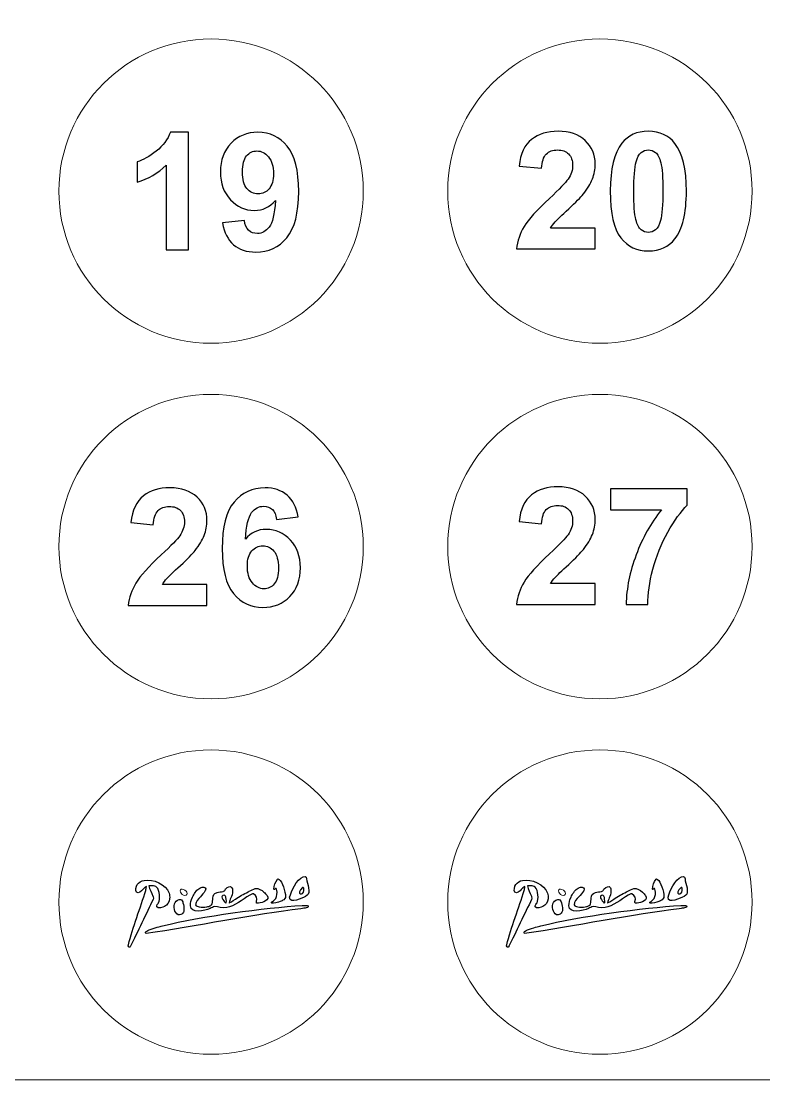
# Model space of a CAD drawing. Header units: millimetres. Extents: x -676 to 660, y -238 to 366.
# Drawn here: x 558.3 to 622.6, y 10.6 to 102.2 of the extents above; entities that cross this region are included whole.
import ezdxf

# ---------------------------------------------------------------- set-up
doc = ezdxf.new("R2010")
doc.units = ezdxf.units.MM
doc.header["$MEASUREMENT"] = 0
doc.layers.add('layer 1', color=7, linetype='Continuous')

msp = doc.modelspace()

# ---------------------------------------------------------------- linework, layer by layer
at = {"layer": 'layer 1', "color": 250, "lineweight": 20}
for points, knots in [([(221.6275, 164.398), (221.6275, 164.398), (457.0516, 164.398), (457.0516, 164.398), (457.0516, 164.398), (457.0516, 164.398), (659.621, 164.398), (659.621, 164.398), (659.621, 164.398), (659.621, 164.398), (659.621, 10.6382), (659.621, 10.6382), (659.621, 10.6382), (659.621, 10.6382), (457.0516, 10.6382), (457.0516, 10.6382), (457.0516, 10.6382), (457.0516, 10.6382), (221.6275, 10.6382), (221.6275, 10.6382), (221.6275, 10.6382), (221.6275, 10.6382), (221.6275, 164.398), (221.6275, 164.398)], [0, 0, 0, 0, 0.1428571, 0.1428571, 0.1428571, 0.1428571, 0.2857143, 0.2857143, 0.2857143, 0.2857143, 0.4285714, 0.4285714, 0.4285714, 0.4285714, 0.5714286, 0.5714286, 0.5714286, 0.5714286, 0.7142857, 0.7142857, 0.7142857, 0.7142857, 1, 1, 1, 1]), ([(574.7634, 100.6831), (582.0342, 100.6831), (587.9285, 94.7888), (587.9285, 87.518), (587.9285, 87.518), (587.9285, 80.2472), (582.0342, 74.3529), (574.7634, 74.3529), (574.7634, 74.3529), (567.4926, 74.3529), (561.5983, 80.2472), (561.5983, 87.518), (561.5983, 87.518), (561.5983, 94.7888), (567.4926, 100.6831), (574.7634, 100.6831)], [0, 0, 0, 0, 0.2, 0.2, 0.2, 0.2, 0.4, 0.4, 0.4, 0.4, 0.6, 0.6, 0.6, 0.6, 1, 1, 1, 1]), ([(608.3954, 100.6831), (615.6662, 100.6831), (621.5605, 94.7888), (621.5605, 87.518), (621.5605, 87.518), (621.5605, 80.2472), (615.6662, 74.3529), (608.3954, 74.3529), (608.3954, 74.3529), (601.1246, 74.3529), (595.2303, 80.2472), (595.2303, 87.518), (595.2303, 87.518), (595.2303, 94.7888), (601.1246, 100.6831), (608.3954, 100.6831)], [0, 0, 0, 0, 0.2, 0.2, 0.2, 0.2, 0.4, 0.4, 0.4, 0.4, 0.6, 0.6, 0.6, 0.6, 1, 1, 1, 1]), ([(574.7634, 69.9311), (582.0342, 69.9311), (587.9285, 64.0368), (587.9285, 56.766), (587.9285, 56.766), (587.9285, 49.4952), (582.0342, 43.6009), (574.7634, 43.6009), (574.7634, 43.6009), (567.4926, 43.6009), (561.5983, 49.4952), (561.5983, 56.766), (561.5983, 56.766), (561.5983, 64.0368), (567.4926, 69.9311), (574.7634, 69.9311)], [0, 0, 0, 0, 0.2, 0.2, 0.2, 0.2, 0.4, 0.4, 0.4, 0.4, 0.6, 0.6, 0.6, 0.6, 1, 1, 1, 1]), ([(608.3954, 69.9311), (615.6662, 69.9311), (621.5605, 64.0368), (621.5605, 56.766), (621.5605, 56.766), (621.5605, 49.4952), (615.6662, 43.6009), (608.3954, 43.6009), (608.3954, 43.6009), (601.1246, 43.6009), (595.2303, 49.4952), (595.2303, 56.766), (595.2303, 56.766), (595.2303, 64.0368), (601.1246, 69.9311), (608.3954, 69.9311)], [0, 0, 0, 0, 0.2, 0.2, 0.2, 0.2, 0.4, 0.4, 0.4, 0.4, 0.6, 0.6, 0.6, 0.6, 1, 1, 1, 1]), ([(574.7634, 39.1791), (582.0342, 39.1791), (587.9285, 33.2848), (587.9285, 26.014), (587.9285, 26.014), (587.9285, 18.7432), (582.0342, 12.8489), (574.7634, 12.8489), (574.7634, 12.8489), (567.4926, 12.8489), (561.5983, 18.7432), (561.5983, 26.014), (561.5983, 26.014), (561.5983, 33.2848), (567.4926, 39.1791), (574.7634, 39.1791)], [0, 0, 0, 0, 0.2, 0.2, 0.2, 0.2, 0.4, 0.4, 0.4, 0.4, 0.6, 0.6, 0.6, 0.6, 1, 1, 1, 1]), ([(608.3954, 39.1791), (615.6662, 39.1791), (621.5605, 33.2848), (621.5605, 26.014), (621.5605, 26.014), (621.5605, 18.7432), (615.6662, 12.8489), (608.3954, 12.8489), (608.3954, 12.8489), (601.1246, 12.8489), (595.2303, 18.7432), (595.2303, 26.014), (595.2303, 26.014), (595.2303, 33.2848), (601.1246, 39.1791), (608.3954, 39.1791)], [0, 0, 0, 0, 0.2, 0.2, 0.2, 0.2, 0.4, 0.4, 0.4, 0.4, 0.6, 0.6, 0.6, 0.6, 1, 1, 1, 1]), ([(572.3839, 27.1169), (572.552, 27.0542), (572.6883, 26.892), (572.6883, 26.7546), (572.6883, 26.7546), (572.6883, 26.6172), (572.552, 26.5566), (572.3839, 26.6193), (572.3839, 26.6193), (572.2158, 26.682), (572.0796, 26.8442), (572.0796, 26.9816), (572.0796, 26.9816), (572.0796, 27.119), (572.2158, 27.1796), (572.3839, 27.1169)], [0, 0, 0, 0, 0.2, 0.2, 0.2, 0.2, 0.4, 0.4, 0.4, 0.4, 0.6, 0.6, 0.6, 0.6, 1, 1, 1, 1]), ([(605.1158, 27.1169), (605.2839, 27.0542), (605.4202, 26.892), (605.4202, 26.7546), (605.4202, 26.7546), (605.4202, 26.6172), (605.2839, 26.5566), (605.1158, 26.6193), (605.1158, 26.6193), (604.9477, 26.682), (604.8115, 26.8442), (604.8115, 26.9816), (604.8115, 26.9816), (604.8115, 27.119), (604.9477, 27.1796), (605.1158, 27.1169)], [0, 0, 0, 0, 0.2, 0.2, 0.2, 0.2, 0.4, 0.4, 0.4, 0.4, 0.6, 0.6, 0.6, 0.6, 1, 1, 1, 1])]:
    msp.add_open_spline(points, degree=3, knots=knots, dxfattribs=at)
at = {"layer": 'layer 1', "color": 250}
for points, knots in [([(572.8166, 82.429), (572.8166, 82.429), (570.8745, 82.429), (570.8745, 82.429), (570.8745, 82.429), (570.8745, 82.429), (570.8745, 89.7515), (570.8745, 89.7515), (570.8745, 89.7515), (570.1642, 89.086), (569.3288, 88.5952), (568.366, 88.279), (568.366, 88.279), (568.366, 88.279), (568.366, 90.0418), (568.366, 90.0418), (568.366, 90.0418), (568.871, 90.207), (569.4232, 90.5208), (570.0179, 90.9833), (570.0179, 90.9833), (570.6126, 91.4482), (571.0208, 91.9886), (571.2403, 92.6069), (571.2403, 92.6069), (571.2403, 92.6069), (572.8166, 92.6069), (572.8166, 92.6069), (572.8166, 92.6069), (572.8166, 92.6069), (572.8166, 82.429), (572.8166, 82.429)], [0, 0, 0, 0, 0.1111111, 0.1111111, 0.1111111, 0.1111111, 0.2222222, 0.2222222, 0.2222222, 0.2222222, 0.3333333, 0.3333333, 0.3333333, 0.3333333, 0.4444444, 0.4444444, 0.4444444, 0.4444444, 0.5555556, 0.5555556, 0.5555556, 0.5555556, 0.6666667, 0.6666667, 0.6666667, 0.6666667, 0.7777778, 0.7777778, 0.7777778, 0.7777778, 1, 1, 1, 1]), ([(575.7617, 84.7723), (575.7617, 84.7723), (577.6424, 84.98), (577.6424, 84.98), (577.6424, 84.98), (577.6896, 84.5977), (577.81, 84.3145), (578.0035, 84.1304), (578.0035, 84.1304), (578.197, 83.9464), (578.4519, 83.8543), (578.7704, 83.8543), (578.7704, 83.8543), (579.1716, 83.8543), (579.5114, 84.0384), (579.7922, 84.4065), (579.7922, 84.4065), (580.0754, 84.7747), (580.2548, 85.5392), (580.3326, 86.7026), (580.3326, 86.7026), (579.8442, 86.1339), (579.233, 85.8507), (578.5014, 85.8507), (578.5014, 85.8507), (577.7038, 85.8507), (577.0147, 86.1599), (576.4366, 86.7734), (576.4366, 86.7734), (575.8584, 87.3893), (575.5682, 88.1893), (575.5682, 89.1757), (575.5682, 89.1757), (575.5682, 90.2046), (575.8749, 91.0329), (576.4861, 91.663), (576.4861, 91.663), (577.095, 92.2907), (577.8737, 92.6069), (578.8176, 92.6069), (578.8176, 92.6069), (579.8465, 92.6069), (580.689, 92.2081), (581.3497, 91.4128), (581.3497, 91.4128), (582.0081, 90.6176), (582.3385, 89.3102), (582.3385, 87.4908), (582.3385, 87.4908), (582.3385, 85.636), (581.9939, 84.3003), (581.3072, 83.4791), (581.3072, 83.4791), (580.6205, 82.6603), (579.7262, 82.2497), (578.6241, 82.2497), (578.6241, 82.2497), (577.8312, 82.2497), (577.1917, 82.4597), (576.7032, 82.8821), (576.7032, 82.8821), (576.2148, 83.3045), (575.9009, 83.9346), (575.7617, 84.7723)], [0, 0, 0, 0, 0.0588235, 0.0588235, 0.0588235, 0.0588235, 0.1176471, 0.1176471, 0.1176471, 0.1176471, 0.1764706, 0.1764706, 0.1764706, 0.1764706, 0.2352941, 0.2352941, 0.2352941, 0.2352941, 0.2941176, 0.2941176, 0.2941176, 0.2941176, 0.3529412, 0.3529412, 0.3529412, 0.3529412, 0.4117647, 0.4117647, 0.4117647, 0.4117647, 0.4705882, 0.4705882, 0.4705882, 0.4705882, 0.5294118, 0.5294118, 0.5294118, 0.5294118, 0.5882353, 0.5882353, 0.5882353, 0.5882353, 0.6470588, 0.6470588, 0.6470588, 0.6470588, 0.7058824, 0.7058824, 0.7058824, 0.7058824, 0.7647059, 0.7647059, 0.7647059, 0.7647059, 0.8235294, 0.8235294, 0.8235294, 0.8235294, 0.8823529, 0.8823529, 0.8823529, 0.8823529, 1, 1, 1, 1]), ([(607.9871, 84.3205), (607.9871, 84.3205), (607.9871, 82.5152), (607.9871, 82.5152), (607.9871, 82.5152), (607.9871, 82.5152), (601.1767, 82.5152), (601.1767, 82.5152), (601.1767, 82.5152), (601.2522, 83.1972), (601.4717, 83.8438), (601.8422, 84.455), (601.8422, 84.455), (602.2103, 85.0662), (602.9395, 85.8756), (604.025, 86.8856), (604.025, 86.8856), (604.9029, 87.6997), (605.4385, 88.2543), (605.6368, 88.5445), (605.6368, 88.5445), (605.9034, 88.9457), (606.0379, 89.3421), (606.0379, 89.7339), (606.0379, 89.7339), (606.0379, 90.1657), (605.9223, 90.4985), (605.6887, 90.7321), (605.6887, 90.7321), (605.4551, 90.9657), (605.1341, 91.0813), (604.7235, 91.0813), (604.7235, 91.0813), (604.3176, 91.0813), (603.9967, 90.9586), (603.756, 90.7156), (603.756, 90.7156), (603.5177, 90.4701), (603.3784, 90.0643), (603.3407, 89.4979), (603.3407, 89.4979), (603.3407, 89.4979), (601.4056, 89.6914), (601.4056, 89.6914), (601.4056, 89.6914), (601.5212, 90.7604), (601.8823, 91.5273), (602.4911, 91.9946), (602.4911, 91.9946), (603.1, 92.4595), (603.8598, 92.6931), (604.7731, 92.6931), (604.7731, 92.6931), (605.7736, 92.6931), (606.5595, 92.4217), (607.1305, 91.8837), (607.1305, 91.8837), (607.7016, 91.3433), (607.9871, 90.6731), (607.9871, 89.8707), (607.9871, 89.8707), (607.9871, 89.4153), (607.9046, 88.9811), (607.7417, 88.5681), (607.7417, 88.5681), (607.5789, 88.1552), (607.3193, 87.7233), (606.9653, 87.2726), (606.9653, 87.2726), (606.7294, 86.9729), (606.3046, 86.541), (605.6934, 85.9794), (605.6934, 85.9794), (605.0798, 85.4178), (604.6905, 85.0426), (604.5277, 84.8585), (604.5277, 84.8585), (604.3648, 84.6744), (604.2303, 84.4951), (604.1288, 84.3205), (604.1288, 84.3205), (604.1288, 84.3205), (607.9871, 84.3205), (607.9871, 84.3205)], [0, 0, 0, 0, 0.0454545, 0.0454545, 0.0454545, 0.0454545, 0.0909091, 0.0909091, 0.0909091, 0.0909091, 0.1363636, 0.1363636, 0.1363636, 0.1363636, 0.1818182, 0.1818182, 0.1818182, 0.1818182, 0.2272727, 0.2272727, 0.2272727, 0.2272727, 0.2727273, 0.2727273, 0.2727273, 0.2727273, 0.3181818, 0.3181818, 0.3181818, 0.3181818, 0.3636364, 0.3636364, 0.3636364, 0.3636364, 0.4090909, 0.4090909, 0.4090909, 0.4090909, 0.4545455, 0.4545455, 0.4545455, 0.4545455, 0.5, 0.5, 0.5, 0.5, 0.5454545, 0.5454545, 0.5454545, 0.5454545, 0.5909091, 0.5909091, 0.5909091, 0.5909091, 0.6363636, 0.6363636, 0.6363636, 0.6363636, 0.6818182, 0.6818182, 0.6818182, 0.6818182, 0.7272727, 0.7272727, 0.7272727, 0.7272727, 0.7727273, 0.7727273, 0.7727273, 0.7727273, 0.8181818, 0.8181818, 0.8181818, 0.8181818, 0.8636364, 0.8636364, 0.8636364, 0.8636364, 0.9090909, 0.9090909, 0.9090909, 0.9090909, 1, 1, 1, 1]), ([(612.5841, 92.6931), (613.5681, 92.6931), (614.335, 92.3415), (614.8872, 91.6406), (614.8872, 91.6406), (615.5456, 90.8123), (615.876, 89.4365), (615.876, 87.5133), (615.876, 87.5133), (615.876, 85.5971), (615.5433, 84.219), (614.8802, 83.3789), (614.8802, 83.3789), (614.3327, 82.6875), (613.5681, 82.3429), (612.5841, 82.3429), (612.5841, 82.3429), (611.6, 82.3429), (610.8048, 82.7205), (610.2006, 83.4804), (610.2006, 83.4804), (609.5965, 84.2379), (609.2945, 85.59), (609.2945, 87.5345), (609.2945, 87.5345), (609.2945, 89.4436), (609.6272, 90.817), (610.2903, 91.6548), (610.2903, 91.6548), (610.8378, 92.3462), (611.6024, 92.6931), (612.5841, 92.6931)], [0, 0, 0, 0, 0.1111111, 0.1111111, 0.1111111, 0.1111111, 0.2222222, 0.2222222, 0.2222222, 0.2222222, 0.3333333, 0.3333333, 0.3333333, 0.3333333, 0.4444444, 0.4444444, 0.4444444, 0.4444444, 0.5555556, 0.5555556, 0.5555556, 0.5555556, 0.6666667, 0.6666667, 0.6666667, 0.6666667, 0.7777778, 0.7777778, 0.7777778, 0.7777778, 1, 1, 1, 1]), ([(580.1604, 89.0176), (580.1604, 89.6453), (580.0164, 90.1314), (579.7285, 90.476), (579.7285, 90.476), (579.4406, 90.8229), (579.1055, 90.9951), (578.728, 90.9951), (578.728, 90.9951), (578.3693, 90.9951), (578.0696, 90.8535), (577.8336, 90.5704), (577.8336, 90.5704), (577.5952, 90.2872), (577.4773, 89.8223), (577.4773, 89.1757), (577.4773, 89.1757), (577.4773, 88.522), (577.607, 88.0406), (577.8643, 87.7362), (577.8643, 87.7362), (578.1215, 87.4295), (578.4448, 87.2761), (578.8318, 87.2761), (578.8318, 87.2761), (579.2046, 87.2761), (579.5209, 87.4224), (579.7757, 87.7173), (579.7757, 87.7173), (580.0329, 88.0123), (580.1604, 88.4465), (580.1604, 89.0176)], [0, 0, 0, 0, 0.1111111, 0.1111111, 0.1111111, 0.1111111, 0.2222222, 0.2222222, 0.2222222, 0.2222222, 0.3333333, 0.3333333, 0.3333333, 0.3333333, 0.4444444, 0.4444444, 0.4444444, 0.4444444, 0.5555556, 0.5555556, 0.5555556, 0.5555556, 0.6666667, 0.6666667, 0.6666667, 0.6666667, 0.7777778, 0.7777778, 0.7777778, 0.7777778, 1, 1, 1, 1]), ([(612.5841, 91.0813), (612.3504, 91.0813), (612.1404, 91.0058), (611.9563, 90.8572), (611.9563, 90.8572), (611.7723, 90.7061), (611.6283, 90.4371), (611.5269, 90.0501), (611.5269, 90.0501), (611.3947, 89.5475), (611.3263, 88.7026), (611.3263, 87.5133), (611.3263, 87.5133), (611.3263, 86.3239), (611.3876, 85.5074), (611.5056, 85.0638), (611.5056, 85.0638), (611.626, 84.6178), (611.777, 84.3228), (611.9587, 84.1742), (611.9587, 84.1742), (612.1428, 84.0278), (612.3504, 83.9523), (612.5841, 83.9523), (612.5841, 83.9523), (612.82, 83.9523), (613.0301, 84.0278), (613.2141, 84.1789), (613.2141, 84.1789), (613.3982, 84.3275), (613.5421, 84.5966), (613.6436, 84.9836), (613.6436, 84.9836), (613.7758, 85.4815), (613.8442, 86.3239), (613.8442, 87.5133), (613.8442, 87.5133), (613.8442, 88.7026), (613.7828, 89.5191), (613.6649, 89.9651), (613.6649, 89.9651), (613.5445, 90.4088), (613.3935, 90.7061), (613.2118, 90.8572), (613.2118, 90.8572), (613.0277, 91.0058), (612.82, 91.0813), (612.5841, 91.0813)], [0, 0, 0, 0, 0.0769231, 0.0769231, 0.0769231, 0.0769231, 0.1538462, 0.1538462, 0.1538462, 0.1538462, 0.2307692, 0.2307692, 0.2307692, 0.2307692, 0.3076923, 0.3076923, 0.3076923, 0.3076923, 0.3846154, 0.3846154, 0.3846154, 0.3846154, 0.4615385, 0.4615385, 0.4615385, 0.4615385, 0.5384615, 0.5384615, 0.5384615, 0.5384615, 0.6153846, 0.6153846, 0.6153846, 0.6153846, 0.6923077, 0.6923077, 0.6923077, 0.6923077, 0.7692308, 0.7692308, 0.7692308, 0.7692308, 0.8461538, 0.8461538, 0.8461538, 0.8461538, 1, 1, 1, 1]), ([(574.4071, 53.4823), (574.4071, 53.4823), (574.4071, 51.677), (574.4071, 51.677), (574.4071, 51.677), (574.4071, 51.677), (567.5967, 51.677), (567.5967, 51.677), (567.5967, 51.677), (567.6722, 52.359), (567.8917, 53.0056), (568.2622, 53.6168), (568.2622, 53.6168), (568.6303, 54.228), (569.3595, 55.0374), (570.445, 56.0474), (570.445, 56.0474), (571.3229, 56.8615), (571.8585, 57.4161), (572.0568, 57.7063), (572.0568, 57.7063), (572.3234, 58.1075), (572.4579, 58.5039), (572.4579, 58.8957), (572.4579, 58.8957), (572.4579, 59.3275), (572.3423, 59.6603), (572.1087, 59.8939), (572.1087, 59.8939), (571.8751, 60.1275), (571.5541, 60.2431), (571.1435, 60.2431), (571.1435, 60.2431), (570.7376, 60.2431), (570.4167, 60.1204), (570.176, 59.8774), (570.176, 59.8774), (569.9377, 59.6319), (569.7984, 59.2261), (569.7607, 58.6597), (569.7607, 58.6597), (569.7607, 58.6597), (567.8256, 58.8532), (567.8256, 58.8532), (567.8256, 58.8532), (567.9412, 59.9222), (568.3023, 60.6891), (568.9111, 61.1564), (568.9111, 61.1564), (569.52, 61.6213), (570.2798, 61.8549), (571.1931, 61.8549), (571.1931, 61.8549), (572.1936, 61.8549), (572.9795, 61.5835), (573.5505, 61.0455), (573.5505, 61.0455), (574.1216, 60.5051), (574.4071, 59.8349), (574.4071, 59.0325), (574.4071, 59.0325), (574.4071, 58.5771), (574.3246, 58.1429), (574.1617, 57.7299), (574.1617, 57.7299), (573.9989, 57.317), (573.7393, 56.8851), (573.3853, 56.4344), (573.3853, 56.4344), (573.1494, 56.1347), (572.7246, 55.7028), (572.1134, 55.1412), (572.1134, 55.1412), (571.4998, 54.5796), (571.1105, 54.2044), (570.9477, 54.0203), (570.9477, 54.0203), (570.7848, 53.8362), (570.6503, 53.6569), (570.5488, 53.4823), (570.5488, 53.4823), (570.5488, 53.4823), (574.4071, 53.4823), (574.4071, 53.4823)], [0, 0, 0, 0, 0.0454545, 0.0454545, 0.0454545, 0.0454545, 0.0909091, 0.0909091, 0.0909091, 0.0909091, 0.1363636, 0.1363636, 0.1363636, 0.1363636, 0.1818182, 0.1818182, 0.1818182, 0.1818182, 0.2272727, 0.2272727, 0.2272727, 0.2272727, 0.2727273, 0.2727273, 0.2727273, 0.2727273, 0.3181818, 0.3181818, 0.3181818, 0.3181818, 0.3636364, 0.3636364, 0.3636364, 0.3636364, 0.4090909, 0.4090909, 0.4090909, 0.4090909, 0.4545455, 0.4545455, 0.4545455, 0.4545455, 0.5, 0.5, 0.5, 0.5, 0.5454545, 0.5454545, 0.5454545, 0.5454545, 0.5909091, 0.5909091, 0.5909091, 0.5909091, 0.6363636, 0.6363636, 0.6363636, 0.6363636, 0.6818182, 0.6818182, 0.6818182, 0.6818182, 0.7272727, 0.7272727, 0.7272727, 0.7272727, 0.7727273, 0.7727273, 0.7727273, 0.7727273, 0.8181818, 0.8181818, 0.8181818, 0.8181818, 0.8636364, 0.8636364, 0.8636364, 0.8636364, 0.9090909, 0.9090909, 0.9090909, 0.9090909, 1, 1, 1, 1]), ([(582.3031, 59.3299), (582.3031, 59.3299), (580.4223, 59.1222), (580.4223, 59.1222), (580.4223, 59.1222), (580.3775, 59.5092), (580.2571, 59.7948), (580.0636, 59.9812), (580.0636, 59.9812), (579.8701, 60.1653), (579.6176, 60.2573), (579.3085, 60.2573), (579.3085, 60.2573), (578.9002, 60.2573), (578.5533, 60.0732), (578.2678, 59.7027), (578.2678, 59.7027), (577.9846, 59.3346), (577.8076, 58.5677), (577.7321, 57.4019), (577.7321, 57.4019), (578.2182, 57.973), (578.8176, 58.2585), (579.5374, 58.2585), (579.5374, 58.2585), (580.3492, 58.2585), (581.0429, 57.9494), (581.6211, 57.3311), (581.6211, 57.3311), (582.1993, 56.7152), (582.4895, 55.9176), (582.4895, 54.9406), (582.4895, 54.9406), (582.4895, 53.9023), (582.1851, 53.0717), (581.5763, 52.4439), (581.5763, 52.4439), (580.9698, 51.8186), (580.1863, 51.5047), (579.233, 51.5047), (579.233, 51.5047), (578.2112, 51.5047), (577.3687, 51.9012), (576.7103, 52.6964), (576.7103, 52.6964), (576.0519, 53.4917), (575.7216, 54.7943), (575.7216, 56.6067), (575.7216, 56.6067), (575.7216, 58.4638), (576.0637, 59.8018), (576.7504, 60.6231), (576.7504, 60.6231), (577.4371, 61.4443), (578.3292, 61.8549), (579.4265, 61.8549), (579.4265, 61.8549), (580.1958, 61.8549), (580.8329, 61.6378), (581.3379, 61.2083), (581.3379, 61.2083), (581.8429, 60.7765), (582.1639, 60.1511), (582.3031, 59.3299)], [0, 0, 0, 0, 0.0588235, 0.0588235, 0.0588235, 0.0588235, 0.1176471, 0.1176471, 0.1176471, 0.1176471, 0.1764706, 0.1764706, 0.1764706, 0.1764706, 0.2352941, 0.2352941, 0.2352941, 0.2352941, 0.2941176, 0.2941176, 0.2941176, 0.2941176, 0.3529412, 0.3529412, 0.3529412, 0.3529412, 0.4117647, 0.4117647, 0.4117647, 0.4117647, 0.4705882, 0.4705882, 0.4705882, 0.4705882, 0.5294118, 0.5294118, 0.5294118, 0.5294118, 0.5882353, 0.5882353, 0.5882353, 0.5882353, 0.6470588, 0.6470588, 0.6470588, 0.6470588, 0.7058824, 0.7058824, 0.7058824, 0.7058824, 0.7647059, 0.7647059, 0.7647059, 0.7647059, 0.8235294, 0.8235294, 0.8235294, 0.8235294, 0.8823529, 0.8823529, 0.8823529, 0.8823529, 1, 1, 1, 1]), ([(607.9871, 53.5685), (607.9871, 53.5685), (607.9871, 51.7632), (607.9871, 51.7632), (607.9871, 51.7632), (607.9871, 51.7632), (601.1767, 51.7632), (601.1767, 51.7632), (601.1767, 51.7632), (601.2522, 52.4452), (601.4717, 53.0918), (601.8422, 53.703), (601.8422, 53.703), (602.2103, 54.3142), (602.9395, 55.1236), (604.025, 56.1336), (604.025, 56.1336), (604.9029, 56.9477), (605.4385, 57.5023), (605.6368, 57.7925), (605.6368, 57.7925), (605.9034, 58.1937), (606.0379, 58.5901), (606.0379, 58.9819), (606.0379, 58.9819), (606.0379, 59.4137), (605.9223, 59.7465), (605.6887, 59.9801), (605.6887, 59.9801), (605.4551, 60.2137), (605.1341, 60.3293), (604.7235, 60.3293), (604.7235, 60.3293), (604.3176, 60.3293), (603.9967, 60.2066), (603.756, 59.9636), (603.756, 59.9636), (603.5177, 59.7181), (603.3784, 59.3123), (603.3407, 58.7459), (603.3407, 58.7459), (603.3407, 58.7459), (601.4056, 58.9394), (601.4056, 58.9394), (601.4056, 58.9394), (601.5212, 60.0084), (601.8823, 60.7753), (602.4911, 61.2426), (602.4911, 61.2426), (603.1, 61.7075), (603.8598, 61.9411), (604.7731, 61.9411), (604.7731, 61.9411), (605.7736, 61.9411), (606.5595, 61.6697), (607.1305, 61.1317), (607.1305, 61.1317), (607.7016, 60.5913), (607.9871, 59.9211), (607.9871, 59.1187), (607.9871, 59.1187), (607.9871, 58.6633), (607.9046, 58.2291), (607.7417, 57.8161), (607.7417, 57.8161), (607.5789, 57.4032), (607.3193, 56.9713), (606.9653, 56.5206), (606.9653, 56.5206), (606.7294, 56.2209), (606.3046, 55.789), (605.6934, 55.2274), (605.6934, 55.2274), (605.0798, 54.6658), (604.6905, 54.2906), (604.5277, 54.1065), (604.5277, 54.1065), (604.3648, 53.9224), (604.2303, 53.7431), (604.1288, 53.5685), (604.1288, 53.5685), (604.1288, 53.5685), (607.9871, 53.5685), (607.9871, 53.5685)], [0, 0, 0, 0, 0.0454545, 0.0454545, 0.0454545, 0.0454545, 0.0909091, 0.0909091, 0.0909091, 0.0909091, 0.1363636, 0.1363636, 0.1363636, 0.1363636, 0.1818182, 0.1818182, 0.1818182, 0.1818182, 0.2272727, 0.2272727, 0.2272727, 0.2272727, 0.2727273, 0.2727273, 0.2727273, 0.2727273, 0.3181818, 0.3181818, 0.3181818, 0.3181818, 0.3636364, 0.3636364, 0.3636364, 0.3636364, 0.4090909, 0.4090909, 0.4090909, 0.4090909, 0.4545455, 0.4545455, 0.4545455, 0.4545455, 0.5, 0.5, 0.5, 0.5, 0.5454545, 0.5454545, 0.5454545, 0.5454545, 0.5909091, 0.5909091, 0.5909091, 0.5909091, 0.6363636, 0.6363636, 0.6363636, 0.6363636, 0.6818182, 0.6818182, 0.6818182, 0.6818182, 0.7272727, 0.7272727, 0.7272727, 0.7272727, 0.7727273, 0.7727273, 0.7727273, 0.7727273, 0.8181818, 0.8181818, 0.8181818, 0.8181818, 0.8636364, 0.8636364, 0.8636364, 0.8636364, 0.9090909, 0.9090909, 0.9090909, 0.9090909, 1, 1, 1, 1]), ([(609.3016, 59.9565), (609.3016, 59.9565), (609.3016, 61.7594), (609.3016, 61.7594), (609.3016, 61.7594), (609.3016, 61.7594), (615.9444, 61.7594), (615.9444, 61.7594), (615.9444, 61.7594), (615.9444, 61.7594), (615.9444, 60.3506), (615.9444, 60.3506), (615.9444, 60.3506), (615.397, 59.8102), (614.84, 59.0362), (614.2713, 58.0262), (614.2713, 58.0262), (613.705, 57.0185), (613.2731, 55.9448), (612.9758, 54.8097), (612.9758, 54.8097), (612.6785, 53.6723), (612.5321, 52.6576), (612.5369, 51.7632), (612.5369, 51.7632), (612.5369, 51.7632), (610.6632, 51.7632), (610.6632, 51.7632), (610.6632, 51.7632), (610.6962, 53.1649), (610.9841, 54.5926), (611.5316, 56.0486), (611.5316, 56.0486), (612.0767, 57.507), (612.8059, 58.8073), (613.7191, 59.9565), (613.7191, 59.9565), (613.7191, 59.9565), (609.3016, 59.9565), (609.3016, 59.9565)], [0, 0, 0, 0, 0.0909091, 0.0909091, 0.0909091, 0.0909091, 0.1818182, 0.1818182, 0.1818182, 0.1818182, 0.2727273, 0.2727273, 0.2727273, 0.2727273, 0.3636364, 0.3636364, 0.3636364, 0.3636364, 0.4545455, 0.4545455, 0.4545455, 0.4545455, 0.5454545, 0.5454545, 0.5454545, 0.5454545, 0.6363636, 0.6363636, 0.6363636, 0.6363636, 0.7272727, 0.7272727, 0.7272727, 0.7272727, 0.8181818, 0.8181818, 0.8181818, 0.8181818, 1, 1, 1, 1]), ([(577.8997, 55.0917), (577.8997, 54.4616), (578.0436, 53.9731), (578.3339, 53.6309), (578.3339, 53.6309), (578.6241, 53.2864), (578.9569, 53.1141), (579.3297, 53.1141), (579.3297, 53.1141), (579.6908, 53.1141), (579.9881, 53.2557), (580.2288, 53.5365), (580.2288, 53.5365), (580.4695, 53.8174), (580.5875, 54.2799), (580.5875, 54.9194), (580.5875, 54.9194), (580.5875, 55.5778), (580.4601, 56.0615), (580.2005, 56.3683), (580.2005, 56.3683), (579.9433, 56.6751), (579.62, 56.8285), (579.233, 56.8285), (579.233, 56.8285), (578.8601, 56.8285), (578.5439, 56.6822), (578.2867, 56.3896), (578.2867, 56.3896), (578.0271, 56.0969), (577.8997, 55.6627), (577.8997, 55.0917)], [0, 0, 0, 0, 0.1111111, 0.1111111, 0.1111111, 0.1111111, 0.2222222, 0.2222222, 0.2222222, 0.2222222, 0.3333333, 0.3333333, 0.3333333, 0.3333333, 0.4444444, 0.4444444, 0.4444444, 0.4444444, 0.5555556, 0.5555556, 0.5555556, 0.5555556, 0.6666667, 0.6666667, 0.6666667, 0.6666667, 0.7777778, 0.7777778, 0.7777778, 0.7777778, 1, 1, 1, 1]), ([(568.2993, 26.8775), (568.4747, 26.676), (568.7546, 26.9948), (568.866, 27.1063), (568.866, 27.1063), (568.975, 27.2152), (569.0196, 27.279), (569.1668, 27.3571), (569.1668, 27.3571), (569.1555, 27.2554), (569.1356, 27.1113), (569.1071, 27.0152), (569.1071, 27.0152), (568.6864, 25.5978), (567.9602, 23.7802), (567.615, 22.3109), (567.615, 22.3109), (567.615, 22.3109), (567.589, 22.2327), (567.589, 22.2327), (567.589, 22.2327), (567.58, 22.0306), (567.7588, 22.1227), (567.7714, 22.1545), (567.7714, 22.1545), (567.7714, 22.1545), (567.7975, 22.2066), (567.7975, 22.2066), (567.7975, 22.2066), (568.3674, 23.347), (569.1825, 25.0959), (569.7583, 26.2462), (569.7583, 26.2462), (569.7806, 26.3068), (569.7869, 26.3738), (569.7583, 26.4547), (569.7583, 26.4547), (569.7496, 26.4808), (569.7409, 26.5069), (569.7322, 26.5329), (569.7322, 26.5329), (569.6345, 26.8262), (569.4308, 27.1143), (569.3872, 27.419), (569.3872, 27.419), (569.3872, 27.419), (569.4394, 27.419), (569.4394, 27.419), (569.4394, 27.419), (569.4394, 27.419), (569.6949, 27.419), (569.6949, 27.419), (569.6949, 27.419), (569.8272, 27.419), (569.9492, 27.4062), (570.0525, 27.3111), (570.0525, 27.3111), (570.3513, 27.0362), (570.3628, 26.2327), (570.2262, 25.9575), (570.2262, 25.9575), (570.1774, 25.859), (570.0166, 25.7331), (570.06, 25.6031), (570.06, 25.6031), (570.1256, 25.4063), (570.6208, 25.5938), (570.7194, 25.6432), (570.7194, 25.6432), (570.9684, 25.768), (571.1543, 25.9818), (571.1797, 26.298), (571.1797, 26.298), (571.1938, 26.4737), (571.1668, 26.6599), (571.1334, 26.7935), (571.1334, 26.7935), (570.8749, 27.5691), (569.7558, 28.0385), (568.9736, 27.8859), (568.9736, 27.8859), (568.7336, 27.8391), (568.5163, 27.7297), (568.382, 27.5262), (568.382, 27.5262), (568.2834, 27.3769), (568.1875, 27.006), (568.2993, 26.8775)], [0, 0, 0, 0, 0.0434783, 0.0434783, 0.0434783, 0.0434783, 0.0869565, 0.0869565, 0.0869565, 0.0869565, 0.1304348, 0.1304348, 0.1304348, 0.1304348, 0.173913, 0.173913, 0.173913, 0.173913, 0.2173913, 0.2173913, 0.2173913, 0.2173913, 0.2608696, 0.2608696, 0.2608696, 0.2608696, 0.3043478, 0.3043478, 0.3043478, 0.3043478, 0.3478261, 0.3478261, 0.3478261, 0.3478261, 0.3913043, 0.3913043, 0.3913043, 0.3913043, 0.4347826, 0.4347826, 0.4347826, 0.4347826, 0.4782609, 0.4782609, 0.4782609, 0.4782609, 0.5217391, 0.5217391, 0.5217391, 0.5217391, 0.5652174, 0.5652174, 0.5652174, 0.5652174, 0.6086957, 0.6086957, 0.6086957, 0.6086957, 0.6521739, 0.6521739, 0.6521739, 0.6521739, 0.6956522, 0.6956522, 0.6956522, 0.6956522, 0.7391304, 0.7391304, 0.7391304, 0.7391304, 0.7826087, 0.7826087, 0.7826087, 0.7826087, 0.826087, 0.826087, 0.826087, 0.826087, 0.8695652, 0.8695652, 0.8695652, 0.8695652, 0.9130435, 0.9130435, 0.9130435, 0.9130435, 1, 1, 1, 1]), ([(576.033, 27.1584), (576.0266, 27.152), (576.0207, 27.1457), (576.0153, 27.1396), (576.0153, 27.1396), (575.9287, 27.0427), (575.9638, 26.9916), (575.8469, 26.9466), (575.8469, 26.9466), (575.827, 26.9389), (575.8026, 26.9314), (575.7724, 26.9238), (575.7724, 26.9238), (575.7012, 26.9179), (575.6192, 26.9124), (575.5347, 26.902), (575.5347, 26.902), (575.4503, 26.8917), (575.3633, 26.8764), (575.2824, 26.851), (575.2824, 26.851), (574.9682, 26.7522), (574.9567, 26.6165), (574.9124, 26.3505), (574.9124, 26.3505), (574.9124, 26.3505), (574.8863, 25.9856), (574.8863, 25.9856), (574.8863, 25.9856), (574.8863, 25.9856), (574.8602, 25.8553), (574.8602, 25.8553), (574.8602, 25.8553), (574.796, 25.7269), (574.7061, 25.691), (574.5736, 25.6468), (574.5736, 25.6468), (574.5736, 25.6468), (574.4954, 25.6208), (574.4954, 25.6208), (574.4954, 25.6208), (574.4954, 25.6208), (574.3911, 25.5947), (574.3911, 25.5947), (574.3911, 25.5947), (574.1859, 25.5537), (573.9448, 25.5537), (573.7396, 25.5947), (573.7396, 25.5947), (573.6195, 25.6247), (573.4847, 25.6614), (573.4268, 25.7771), (573.4268, 25.7771), (573.4268, 26.0488), (573.6591, 26.2911), (573.8391, 26.4769), (573.8391, 26.4769), (573.9595, 26.6013), (574.1801, 26.8406), (574.2348, 26.9499), (574.2348, 26.9499), (574.2348, 26.9499), (574.2608, 27.002), (574.2608, 27.002), (574.2608, 27.002), (574.3779, 27.2362), (574.2111, 27.3399), (573.9825, 27.2985), (573.9825, 27.2985), (573.8609, 27.2764), (573.8297, 27.2602), (573.6982, 27.1706), (573.6982, 27.1706), (573.59, 27.0969), (573.4865, 26.9805), (573.3951, 26.8495), (573.3951, 26.8495), (573.3038, 26.7185), (573.2246, 26.5729), (573.1651, 26.4408), (573.1651, 26.4408), (573.0191, 26.1169), (572.9897, 25.9986), (572.9847, 25.6853), (572.9847, 25.6853), (572.9741, 25.0157), (574.197, 25.2239), (574.6778, 25.4644), (574.6778, 25.4644), (574.8112, 25.5311), (574.9289, 25.5909), (575.0687, 25.6468), (575.0687, 25.6468), (575.3955, 25.6101), (575.6445, 25.4865), (576.1112, 25.5426), (576.1112, 25.5426), (576.1112, 25.5426), (576.2415, 25.5686), (576.2415, 25.5686), (576.2415, 25.5686), (576.2415, 25.5686), (576.3458, 25.5947), (576.3458, 25.5947), (576.3458, 25.5947), (577.0684, 25.8357), (577.6936, 26.4116), (578.3525, 26.7414), (578.3525, 26.7414), (578.3525, 26.7414), (578.4307, 26.7153), (578.4307, 26.7153), (578.4307, 26.7153), (578.7192, 26.5712), (578.7876, 26.3523), (578.6913, 26.0638), (578.6913, 26.0638), (578.6659, 25.9151), (578.6767, 25.9074), (578.8738, 25.9074), (578.8738, 25.9074), (579.2277, 25.9664), (579.8937, 26.1738), (579.6141, 26.584), (579.6141, 26.584), (579.5593, 26.6645), (579.4128, 26.804), (579.3395, 26.8701), (579.3395, 26.8701), (579.1311, 27.0584), (578.8735, 27.2245), (578.5871, 27.1845), (578.5871, 27.1845), (578.3993, 27.1375), (578.237, 27.0355), (578.0659, 26.9499), (578.0659, 26.9499), (578.0659, 26.9499), (578.0137, 26.9238), (578.0137, 26.9238), (578.0137, 26.9238), (578.0137, 26.9238), (577.9616, 26.8978), (577.9616, 26.8978), (577.9616, 26.8978), (577.5968, 26.7153), (577.2033, 26.4979), (576.8635, 26.2749), (576.8635, 26.2749), (576.6302, 26.1219), (576.353, 25.9335), (576.3197, 25.9335), (576.3197, 25.9335), (576.3197, 25.9335), (576.3458, 26.0638), (576.3458, 26.0638), (576.3458, 26.0638), (576.3458, 26.0638), (576.3718, 26.142), (576.3718, 26.142), (576.3718, 26.142), (576.4324, 26.3235), (576.522, 26.4036), (576.5803, 26.6372), (576.5803, 26.6372), (576.5803, 26.6372), (576.6064, 26.8196), (576.6064, 26.8196), (576.6064, 26.8196), (576.6064, 26.9487), (576.6331, 27.1328), (576.5684, 27.2451), (576.5684, 27.2451), (576.4359, 27.4751), (576.1884, 27.3138), (576.033, 27.1584)], [0, 0, 0, 0, 0.0222222, 0.0222222, 0.0222222, 0.0222222, 0.0444444, 0.0444444, 0.0444444, 0.0444444, 0.0666667, 0.0666667, 0.0666667, 0.0666667, 0.0888889, 0.0888889, 0.0888889, 0.0888889, 0.1111111, 0.1111111, 0.1111111, 0.1111111, 0.1333333, 0.1333333, 0.1333333, 0.1333333, 0.1555556, 0.1555556, 0.1555556, 0.1555556, 0.1777778, 0.1777778, 0.1777778, 0.1777778, 0.2, 0.2, 0.2, 0.2, 0.2222222, 0.2222222, 0.2222222, 0.2222222, 0.2444444, 0.2444444, 0.2444444, 0.2444444, 0.2666667, 0.2666667, 0.2666667, 0.2666667, 0.2888889, 0.2888889, 0.2888889, 0.2888889, 0.3111111, 0.3111111, 0.3111111, 0.3111111, 0.3333333, 0.3333333, 0.3333333, 0.3333333, 0.3555556, 0.3555556, 0.3555556, 0.3555556, 0.3777778, 0.3777778, 0.3777778, 0.3777778, 0.4, 0.4, 0.4, 0.4, 0.4222222, 0.4222222, 0.4222222, 0.4222222, 0.4444444, 0.4444444, 0.4444444, 0.4444444, 0.4666667, 0.4666667, 0.4666667, 0.4666667, 0.4888889, 0.4888889, 0.4888889, 0.4888889, 0.5111111, 0.5111111, 0.5111111, 0.5111111, 0.5333333, 0.5333333, 0.5333333, 0.5333333, 0.5555556, 0.5555556, 0.5555556, 0.5555556, 0.5777778, 0.5777778, 0.5777778, 0.5777778, 0.6, 0.6, 0.6, 0.6, 0.6222222, 0.6222222, 0.6222222, 0.6222222, 0.6444444, 0.6444444, 0.6444444, 0.6444444, 0.6666667, 0.6666667, 0.6666667, 0.6666667, 0.6888889, 0.6888889, 0.6888889, 0.6888889, 0.7111111, 0.7111111, 0.7111111, 0.7111111, 0.7333333, 0.7333333, 0.7333333, 0.7333333, 0.7555556, 0.7555556, 0.7555556, 0.7555556, 0.7777778, 0.7777778, 0.7777778, 0.7777778, 0.8, 0.8, 0.8, 0.8, 0.8222222, 0.8222222, 0.8222222, 0.8222222, 0.8444444, 0.8444444, 0.8444444, 0.8444444, 0.8666667, 0.8666667, 0.8666667, 0.8666667, 0.8888889, 0.8888889, 0.8888889, 0.8888889, 0.9111111, 0.9111111, 0.9111111, 0.9111111, 0.9333333, 0.9333333, 0.9333333, 0.9333333, 0.9555556, 0.9555556, 0.9555556, 0.9555556, 1, 1, 1, 1]), ([(580.5157, 27.9924), (580.3059, 27.7826), (580.2218, 27.4121), (580.2029, 27.1323), (580.2029, 27.1323), (580.2294, 27.0154), (580.3008, 27.1766), (580.3278, 27.1985), (580.3278, 27.1985), (580.4675, 27.3119), (580.5898, 26.5146), (580.2417, 26.1997), (580.2417, 26.1997), (580.1399, 26.1077), (580.0185, 26.0226), (579.9944, 26.0117), (579.9944, 26.0117), (579.9944, 26.0117), (579.9944, 25.9596), (579.9944, 25.9596), (579.9944, 25.9596), (579.9944, 25.9596), (580.0205, 25.9335), (580.0205, 25.9335), (580.0205, 25.9335), (580.1664, 25.8605), (580.5753, 26.0201), (580.7502, 26.0638), (580.7502, 26.0638), (580.8454, 26.0955), (580.964, 26.1457), (581.0499, 26.2161), (581.0499, 26.2161), (581.2102, 26.3474), (581.2193, 26.4726), (581.1906, 26.6783), (581.1906, 26.6783), (581.1211, 27.1754), (580.7967, 28.0185), (580.5678, 28.0185), (580.5678, 28.0185), (580.5678, 28.0185), (580.5157, 27.9924), (580.5157, 27.9924)], [0, 0, 0, 0, 0.0833333, 0.0833333, 0.0833333, 0.0833333, 0.1666667, 0.1666667, 0.1666667, 0.1666667, 0.25, 0.25, 0.25, 0.25, 0.3333333, 0.3333333, 0.3333333, 0.3333333, 0.4166667, 0.4166667, 0.4166667, 0.4166667, 0.5, 0.5, 0.5, 0.5, 0.5833333, 0.5833333, 0.5833333, 0.5833333, 0.6666667, 0.6666667, 0.6666667, 0.6666667, 0.75, 0.75, 0.75, 0.75, 0.8333333, 0.8333333, 0.8333333, 0.8333333, 1, 1, 1, 1]), ([(581.5582, 26.4287), (581.5582, 25.7885), (582.68, 26.3772), (582.9395, 26.5069), (582.9395, 26.5069), (583.1707, 26.6225), (583.2338, 26.7629), (583.2223, 27.0197), (583.2223, 27.0197), (583.2087, 27.3211), (583.1021, 27.5701), (583.0437, 27.8621), (583.0437, 27.8621), (583.0147, 28.0653), (583.0337, 28.3343), (582.7265, 28.2056), (582.7265, 28.2056), (582.1394, 27.9593), (581.697, 26.9838), (581.5582, 26.4287)], [0, 0, 0, 0, 0.1666667, 0.1666667, 0.1666667, 0.1666667, 0.3333333, 0.3333333, 0.3333333, 0.3333333, 0.5, 0.5, 0.5, 0.5, 0.6666667, 0.6666667, 0.6666667, 0.6666667, 1, 1, 1, 1]), ([(601.0312, 26.8775), (601.2066, 26.676), (601.4865, 26.9948), (601.5979, 27.1063), (601.5979, 27.1063), (601.7069, 27.2152), (601.7515, 27.279), (601.8987, 27.3571), (601.8987, 27.3571), (601.8874, 27.2554), (601.8675, 27.1113), (601.839, 27.0152), (601.839, 27.0152), (601.4183, 25.5978), (600.6921, 23.7802), (600.3469, 22.3109), (600.3469, 22.3109), (600.3469, 22.3109), (600.3209, 22.2327), (600.3209, 22.2327), (600.3209, 22.2327), (600.3119, 22.0306), (600.4907, 22.1227), (600.5033, 22.1545), (600.5033, 22.1545), (600.5033, 22.1545), (600.5294, 22.2066), (600.5294, 22.2066), (600.5294, 22.2066), (601.0993, 23.347), (601.9144, 25.0959), (602.4902, 26.2462), (602.4902, 26.2462), (602.5125, 26.3068), (602.5188, 26.3738), (602.4902, 26.4547), (602.4902, 26.4547), (602.4815, 26.4808), (602.4728, 26.5069), (602.4641, 26.5329), (602.4641, 26.5329), (602.3664, 26.8262), (602.1627, 27.1143), (602.1191, 27.419), (602.1191, 27.419), (602.1191, 27.419), (602.1713, 27.419), (602.1713, 27.419), (602.1713, 27.419), (602.1713, 27.419), (602.4268, 27.419), (602.4268, 27.419), (602.4268, 27.419), (602.5591, 27.419), (602.6811, 27.4062), (602.7844, 27.3111), (602.7844, 27.3111), (603.0832, 27.0362), (603.0947, 26.2327), (602.9581, 25.9575), (602.9581, 25.9575), (602.9093, 25.859), (602.7485, 25.7331), (602.7919, 25.6031), (602.7919, 25.6031), (602.8575, 25.4063), (603.3527, 25.5938), (603.4513, 25.6432), (603.4513, 25.6432), (603.7003, 25.768), (603.8862, 25.9818), (603.9116, 26.298), (603.9116, 26.298), (603.9257, 26.4737), (603.8987, 26.6599), (603.8653, 26.7935), (603.8653, 26.7935), (603.6068, 27.5691), (602.4877, 28.0385), (601.7055, 27.8859), (601.7055, 27.8859), (601.4655, 27.8391), (601.2482, 27.7297), (601.1139, 27.5262), (601.1139, 27.5262), (601.0153, 27.3769), (600.9194, 27.006), (601.0312, 26.8775)], [0, 0, 0, 0, 0.0434783, 0.0434783, 0.0434783, 0.0434783, 0.0869565, 0.0869565, 0.0869565, 0.0869565, 0.1304348, 0.1304348, 0.1304348, 0.1304348, 0.173913, 0.173913, 0.173913, 0.173913, 0.2173913, 0.2173913, 0.2173913, 0.2173913, 0.2608696, 0.2608696, 0.2608696, 0.2608696, 0.3043478, 0.3043478, 0.3043478, 0.3043478, 0.3478261, 0.3478261, 0.3478261, 0.3478261, 0.3913043, 0.3913043, 0.3913043, 0.3913043, 0.4347826, 0.4347826, 0.4347826, 0.4347826, 0.4782609, 0.4782609, 0.4782609, 0.4782609, 0.5217391, 0.5217391, 0.5217391, 0.5217391, 0.5652174, 0.5652174, 0.5652174, 0.5652174, 0.6086957, 0.6086957, 0.6086957, 0.6086957, 0.6521739, 0.6521739, 0.6521739, 0.6521739, 0.6956522, 0.6956522, 0.6956522, 0.6956522, 0.7391304, 0.7391304, 0.7391304, 0.7391304, 0.7826087, 0.7826087, 0.7826087, 0.7826087, 0.826087, 0.826087, 0.826087, 0.826087, 0.8695652, 0.8695652, 0.8695652, 0.8695652, 0.9130435, 0.9130435, 0.9130435, 0.9130435, 1, 1, 1, 1]), ([(608.7649, 27.1584), (608.7585, 27.152), (608.7526, 27.1457), (608.7472, 27.1396), (608.7472, 27.1396), (608.6606, 27.0427), (608.6957, 26.9916), (608.5788, 26.9466), (608.5788, 26.9466), (608.5589, 26.9389), (608.5345, 26.9314), (608.5043, 26.9238), (608.5043, 26.9238), (608.4331, 26.9179), (608.3511, 26.9124), (608.2666, 26.902), (608.2666, 26.902), (608.1822, 26.8917), (608.0952, 26.8764), (608.0143, 26.851), (608.0143, 26.851), (607.7001, 26.7522), (607.6886, 26.6165), (607.6443, 26.3505), (607.6443, 26.3505), (607.6443, 26.3505), (607.6182, 25.9856), (607.6182, 25.9856), (607.6182, 25.9856), (607.6182, 25.9856), (607.5921, 25.8553), (607.5921, 25.8553), (607.5921, 25.8553), (607.5279, 25.7269), (607.438, 25.691), (607.3055, 25.6468), (607.3055, 25.6468), (607.3055, 25.6468), (607.2273, 25.6208), (607.2273, 25.6208), (607.2273, 25.6208), (607.2273, 25.6208), (607.123, 25.5947), (607.123, 25.5947), (607.123, 25.5947), (606.9178, 25.5537), (606.6767, 25.5537), (606.4715, 25.5947), (606.4715, 25.5947), (606.3514, 25.6247), (606.2166, 25.6614), (606.1587, 25.7771), (606.1587, 25.7771), (606.1587, 26.0488), (606.391, 26.2911), (606.571, 26.4769), (606.571, 26.4769), (606.6914, 26.6013), (606.912, 26.8406), (606.9667, 26.9499), (606.9667, 26.9499), (606.9667, 26.9499), (606.9927, 27.002), (606.9927, 27.002), (606.9927, 27.002), (607.1098, 27.2362), (606.943, 27.3399), (606.7144, 27.2985), (606.7144, 27.2985), (606.5928, 27.2764), (606.5616, 27.2602), (606.4301, 27.1706), (606.4301, 27.1706), (606.3219, 27.0969), (606.2184, 26.9805), (606.127, 26.8495), (606.127, 26.8495), (606.0357, 26.7185), (605.9565, 26.5729), (605.897, 26.4408), (605.897, 26.4408), (605.751, 26.1169), (605.7216, 25.9986), (605.7166, 25.6853), (605.7166, 25.6853), (605.706, 25.0157), (606.9289, 25.2239), (607.4097, 25.4644), (607.4097, 25.4644), (607.5431, 25.5311), (607.6608, 25.5909), (607.8006, 25.6468), (607.8006, 25.6468), (608.1274, 25.6101), (608.3764, 25.4865), (608.8431, 25.5426), (608.8431, 25.5426), (608.8431, 25.5426), (608.9734, 25.5686), (608.9734, 25.5686), (608.9734, 25.5686), (608.9734, 25.5686), (609.0777, 25.5947), (609.0777, 25.5947), (609.0777, 25.5947), (609.8003, 25.8357), (610.4255, 26.4116), (611.0844, 26.7414), (611.0844, 26.7414), (611.0844, 26.7414), (611.1626, 26.7153), (611.1626, 26.7153), (611.1626, 26.7153), (611.4511, 26.5712), (611.5195, 26.3523), (611.4232, 26.0638), (611.4232, 26.0638), (611.3978, 25.9151), (611.4086, 25.9074), (611.6057, 25.9074), (611.6057, 25.9074), (611.9596, 25.9664), (612.6256, 26.1738), (612.346, 26.584), (612.346, 26.584), (612.2912, 26.6645), (612.1447, 26.804), (612.0714, 26.8701), (612.0714, 26.8701), (611.863, 27.0584), (611.6054, 27.2245), (611.319, 27.1845), (611.319, 27.1845), (611.1312, 27.1375), (610.9689, 27.0355), (610.7978, 26.9499), (610.7978, 26.9499), (610.7978, 26.9499), (610.7456, 26.9238), (610.7456, 26.9238), (610.7456, 26.9238), (610.7456, 26.9238), (610.6935, 26.8978), (610.6935, 26.8978), (610.6935, 26.8978), (610.3287, 26.7153), (609.9352, 26.4979), (609.5954, 26.2749), (609.5954, 26.2749), (609.3621, 26.1219), (609.0849, 25.9335), (609.0516, 25.9335), (609.0516, 25.9335), (609.0516, 25.9335), (609.0777, 26.0638), (609.0777, 26.0638), (609.0777, 26.0638), (609.0777, 26.0638), (609.1037, 26.142), (609.1037, 26.142), (609.1037, 26.142), (609.1643, 26.3235), (609.2539, 26.4036), (609.3122, 26.6372), (609.3122, 26.6372), (609.3122, 26.6372), (609.3383, 26.8196), (609.3383, 26.8196), (609.3383, 26.8196), (609.3383, 26.9487), (609.365, 27.1328), (609.3003, 27.2451), (609.3003, 27.2451), (609.1678, 27.4751), (608.9203, 27.3138), (608.7649, 27.1584)], [0, 0, 0, 0, 0.0222222, 0.0222222, 0.0222222, 0.0222222, 0.0444444, 0.0444444, 0.0444444, 0.0444444, 0.0666667, 0.0666667, 0.0666667, 0.0666667, 0.0888889, 0.0888889, 0.0888889, 0.0888889, 0.1111111, 0.1111111, 0.1111111, 0.1111111, 0.1333333, 0.1333333, 0.1333333, 0.1333333, 0.1555556, 0.1555556, 0.1555556, 0.1555556, 0.1777778, 0.1777778, 0.1777778, 0.1777778, 0.2, 0.2, 0.2, 0.2, 0.2222222, 0.2222222, 0.2222222, 0.2222222, 0.2444444, 0.2444444, 0.2444444, 0.2444444, 0.2666667, 0.2666667, 0.2666667, 0.2666667, 0.2888889, 0.2888889, 0.2888889, 0.2888889, 0.3111111, 0.3111111, 0.3111111, 0.3111111, 0.3333333, 0.3333333, 0.3333333, 0.3333333, 0.3555556, 0.3555556, 0.3555556, 0.3555556, 0.3777778, 0.3777778, 0.3777778, 0.3777778, 0.4, 0.4, 0.4, 0.4, 0.4222222, 0.4222222, 0.4222222, 0.4222222, 0.4444444, 0.4444444, 0.4444444, 0.4444444, 0.4666667, 0.4666667, 0.4666667, 0.4666667, 0.4888889, 0.4888889, 0.4888889, 0.4888889, 0.5111111, 0.5111111, 0.5111111, 0.5111111, 0.5333333, 0.5333333, 0.5333333, 0.5333333, 0.5555556, 0.5555556, 0.5555556, 0.5555556, 0.5777778, 0.5777778, 0.5777778, 0.5777778, 0.6, 0.6, 0.6, 0.6, 0.6222222, 0.6222222, 0.6222222, 0.6222222, 0.6444444, 0.6444444, 0.6444444, 0.6444444, 0.6666667, 0.6666667, 0.6666667, 0.6666667, 0.6888889, 0.6888889, 0.6888889, 0.6888889, 0.7111111, 0.7111111, 0.7111111, 0.7111111, 0.7333333, 0.7333333, 0.7333333, 0.7333333, 0.7555556, 0.7555556, 0.7555556, 0.7555556, 0.7777778, 0.7777778, 0.7777778, 0.7777778, 0.8, 0.8, 0.8, 0.8, 0.8222222, 0.8222222, 0.8222222, 0.8222222, 0.8444444, 0.8444444, 0.8444444, 0.8444444, 0.8666667, 0.8666667, 0.8666667, 0.8666667, 0.8888889, 0.8888889, 0.8888889, 0.8888889, 0.9111111, 0.9111111, 0.9111111, 0.9111111, 0.9333333, 0.9333333, 0.9333333, 0.9333333, 0.9555556, 0.9555556, 0.9555556, 0.9555556, 1, 1, 1, 1]), ([(613.2476, 27.9924), (613.0378, 27.7826), (612.9537, 27.4121), (612.9348, 27.1323), (612.9348, 27.1323), (612.9613, 27.0154), (613.0327, 27.1766), (613.0597, 27.1985), (613.0597, 27.1985), (613.1994, 27.3119), (613.3217, 26.5146), (612.9736, 26.1997), (612.9736, 26.1997), (612.8718, 26.1077), (612.7504, 26.0226), (612.7263, 26.0117), (612.7263, 26.0117), (612.7263, 26.0117), (612.7263, 25.9596), (612.7263, 25.9596), (612.7263, 25.9596), (612.7263, 25.9596), (612.7524, 25.9335), (612.7524, 25.9335), (612.7524, 25.9335), (612.8983, 25.8605), (613.3072, 26.0201), (613.4821, 26.0638), (613.4821, 26.0638), (613.5773, 26.0955), (613.6959, 26.1457), (613.7818, 26.2161), (613.7818, 26.2161), (613.9421, 26.3474), (613.9512, 26.4726), (613.9225, 26.6783), (613.9225, 26.6783), (613.853, 27.1754), (613.5286, 28.0185), (613.2997, 28.0185), (613.2997, 28.0185), (613.2997, 28.0185), (613.2476, 27.9924), (613.2476, 27.9924)], [0, 0, 0, 0, 0.0833333, 0.0833333, 0.0833333, 0.0833333, 0.1666667, 0.1666667, 0.1666667, 0.1666667, 0.25, 0.25, 0.25, 0.25, 0.3333333, 0.3333333, 0.3333333, 0.3333333, 0.4166667, 0.4166667, 0.4166667, 0.4166667, 0.5, 0.5, 0.5, 0.5, 0.5833333, 0.5833333, 0.5833333, 0.5833333, 0.6666667, 0.6666667, 0.6666667, 0.6666667, 0.75, 0.75, 0.75, 0.75, 0.8333333, 0.8333333, 0.8333333, 0.8333333, 1, 1, 1, 1]), ([(614.2901, 26.4287), (614.2901, 25.7885), (615.4119, 26.3772), (615.6714, 26.5069), (615.6714, 26.5069), (615.9026, 26.6225), (615.9657, 26.7629), (615.9542, 27.0197), (615.9542, 27.0197), (615.9406, 27.3211), (615.834, 27.5701), (615.7756, 27.8621), (615.7756, 27.8621), (615.7466, 28.0653), (615.7656, 28.3343), (615.4584, 28.2056), (615.4584, 28.2056), (614.8713, 27.9593), (614.4289, 26.9838), (614.2901, 26.4287)], [0, 0, 0, 0, 0.1666667, 0.1666667, 0.1666667, 0.1666667, 0.3333333, 0.3333333, 0.3333333, 0.3333333, 0.5, 0.5, 0.5, 0.5, 0.6666667, 0.6666667, 0.6666667, 0.6666667, 1, 1, 1, 1]), ([(576.0525, 26.3978), (576.0831, 26.2386), (576.1185, 25.9335), (576.033, 25.9335), (576.033, 25.9335), (575.8888, 26.0776), (575.8134, 26.1641), (575.7203, 26.3505), (575.7203, 26.3505), (575.6704, 26.5), (575.7331, 26.6149), (575.8856, 26.5995), (575.8856, 26.5995), (576.0024, 26.5877), (576.0325, 26.5019), (576.0525, 26.3978)], [0, 0, 0, 0, 0.2, 0.2, 0.2, 0.2, 0.4, 0.4, 0.4, 0.4, 0.6, 0.6, 0.6, 0.6, 1, 1, 1, 1]), ([(582.6788, 27.2887), (582.7717, 27.2773), (582.8042, 27.1877), (582.7831, 27.0281), (582.7831, 27.0281), (582.7831, 26.5384), (582.008, 26.6184), (582.6788, 27.2887)], [0, 0, 0, 0, 0.3333333, 0.3333333, 0.3333333, 0.3333333, 1, 1, 1, 1]), ([(608.7844, 26.3978), (608.815, 26.2386), (608.8504, 25.9335), (608.7649, 25.9335), (608.7649, 25.9335), (608.6207, 26.0776), (608.5453, 26.1641), (608.4522, 26.3505), (608.4522, 26.3505), (608.4023, 26.5), (608.465, 26.6149), (608.6175, 26.5995), (608.6175, 26.5995), (608.7343, 26.5877), (608.7644, 26.5019), (608.7844, 26.3978)], [0, 0, 0, 0, 0.2, 0.2, 0.2, 0.2, 0.4, 0.4, 0.4, 0.4, 0.6, 0.6, 0.6, 0.6, 1, 1, 1, 1]), ([(615.4107, 27.2887), (615.5036, 27.2773), (615.5361, 27.1877), (615.515, 27.0281), (615.515, 27.0281), (615.515, 26.5384), (614.7399, 26.6184), (615.4107, 27.2887)], [0, 0, 0, 0, 0.3333333, 0.3333333, 0.3333333, 0.3333333, 1, 1, 1, 1]), ([(570.56, 23.9528), (570.56, 23.9528), (570.4558, 23.9267), (570.4558, 23.9267), (570.4558, 23.9267), (570.4558, 23.9267), (570.3515, 23.9007), (570.3515, 23.9007), (570.3515, 23.9007), (570.1531, 23.8511), (569.3262, 23.6311), (569.2048, 23.5097), (569.2048, 23.5097), (569.2048, 23.5097), (569.1527, 23.4837), (569.1527, 23.4837), (569.1527, 23.4837), (569.1527, 23.4837), (569.1266, 23.4576), (569.1266, 23.4576), (569.1266, 23.4576), (569.1266, 23.4576), (569.1006, 23.4055), (569.1006, 23.4055), (569.1006, 23.4055), (569.1006, 23.4055), (569.1006, 23.3534), (569.1006, 23.3534), (569.1006, 23.3534), (569.1006, 23.3534), (569.1266, 23.3273), (569.1266, 23.3273), (569.1266, 23.3273), (569.1266, 23.3273), (569.1527, 23.3012), (569.1527, 23.3012), (569.1527, 23.3012), (573.2667, 23.8818), (578.6955, 24.9806), (582.5225, 25.4383), (582.5225, 25.4383), (582.5225, 25.4383), (582.6788, 25.4644), (582.6788, 25.4644), (582.6788, 25.4644), (582.8202, 25.4879), (582.9566, 25.5078), (583.0958, 25.5426), (583.0958, 25.5426), (583.0958, 25.5426), (583.174, 25.5947), (583.174, 25.5947), (583.174, 25.5947), (583.174, 25.5947), (583.148, 25.6989), (583.148, 25.6989), (583.148, 25.6989), (583.148, 25.6989), (583.0698, 25.725), (583.0698, 25.725), (583.0698, 25.725), (583.0698, 25.725), (582.6528, 25.725), (582.6528, 25.725), (582.6528, 25.725), (579.3958, 25.5078), (573.9503, 24.8007), (570.56, 23.9528)], [0, 0, 0, 0, 0.0555556, 0.0555556, 0.0555556, 0.0555556, 0.1111111, 0.1111111, 0.1111111, 0.1111111, 0.1666667, 0.1666667, 0.1666667, 0.1666667, 0.2222222, 0.2222222, 0.2222222, 0.2222222, 0.2777778, 0.2777778, 0.2777778, 0.2777778, 0.3333333, 0.3333333, 0.3333333, 0.3333333, 0.3888889, 0.3888889, 0.3888889, 0.3888889, 0.4444444, 0.4444444, 0.4444444, 0.4444444, 0.5, 0.5, 0.5, 0.5, 0.5555556, 0.5555556, 0.5555556, 0.5555556, 0.6111111, 0.6111111, 0.6111111, 0.6111111, 0.6666667, 0.6666667, 0.6666667, 0.6666667, 0.7222222, 0.7222222, 0.7222222, 0.7222222, 0.7777778, 0.7777778, 0.7777778, 0.7777778, 0.8333333, 0.8333333, 0.8333333, 0.8333333, 0.8888889, 0.8888889, 0.8888889, 0.8888889, 1, 1, 1, 1]), ([(572.0398, 24.8986), (572.1871, 24.9225), (572.2992, 25.0022), (572.3695, 25.134), (572.3695, 25.134), (572.4247, 25.2371), (572.4162, 25.2935), (572.4165, 25.4074), (572.4165, 25.4074), (572.4171, 25.6036), (572.4057, 25.7393), (572.3322, 25.9596), (572.3322, 25.9596), (572.3322, 25.9596), (572.3062, 26.0378), (572.3062, 26.0378), (572.3062, 26.0378), (572.2355, 26.1792), (572.178, 26.264), (572.0156, 26.2379), (572.0156, 26.2379), (571.5612, 26.1648), (571.4864, 25.6243), (571.6391, 25.2208), (571.6391, 25.2208), (571.6979, 25.0654), (571.8589, 24.8694), (572.0398, 24.8986)], [0, 0, 0, 0, 0.125, 0.125, 0.125, 0.125, 0.25, 0.25, 0.25, 0.25, 0.375, 0.375, 0.375, 0.375, 0.5, 0.5, 0.5, 0.5, 0.625, 0.625, 0.625, 0.625, 0.75, 0.75, 0.75, 0.75, 1, 1, 1, 1]), ([(603.2919, 23.9528), (603.2919, 23.9528), (603.1877, 23.9267), (603.1877, 23.9267), (603.1877, 23.9267), (603.1877, 23.9267), (603.0834, 23.9007), (603.0834, 23.9007), (603.0834, 23.9007), (602.885, 23.8511), (602.0581, 23.6311), (601.9367, 23.5097), (601.9367, 23.5097), (601.9367, 23.5097), (601.8846, 23.4837), (601.8846, 23.4837), (601.8846, 23.4837), (601.8846, 23.4837), (601.8585, 23.4576), (601.8585, 23.4576), (601.8585, 23.4576), (601.8585, 23.4576), (601.8325, 23.4055), (601.8325, 23.4055), (601.8325, 23.4055), (601.8325, 23.4055), (601.8325, 23.3534), (601.8325, 23.3534), (601.8325, 23.3534), (601.8325, 23.3534), (601.8585, 23.3273), (601.8585, 23.3273), (601.8585, 23.3273), (601.8585, 23.3273), (601.8846, 23.3012), (601.8846, 23.3012), (601.8846, 23.3012), (605.9986, 23.8818), (611.4274, 24.9806), (615.2544, 25.4383), (615.2544, 25.4383), (615.2544, 25.4383), (615.4107, 25.4644), (615.4107, 25.4644), (615.4107, 25.4644), (615.5521, 25.4879), (615.6885, 25.5078), (615.8277, 25.5426), (615.8277, 25.5426), (615.8277, 25.5426), (615.9059, 25.5947), (615.9059, 25.5947), (615.9059, 25.5947), (615.9059, 25.5947), (615.8799, 25.6989), (615.8799, 25.6989), (615.8799, 25.6989), (615.8799, 25.6989), (615.8017, 25.725), (615.8017, 25.725), (615.8017, 25.725), (615.8017, 25.725), (615.3847, 25.725), (615.3847, 25.725), (615.3847, 25.725), (612.1277, 25.5078), (606.6822, 24.8007), (603.2919, 23.9528)], [0, 0, 0, 0, 0.0555556, 0.0555556, 0.0555556, 0.0555556, 0.1111111, 0.1111111, 0.1111111, 0.1111111, 0.1666667, 0.1666667, 0.1666667, 0.1666667, 0.2222222, 0.2222222, 0.2222222, 0.2222222, 0.2777778, 0.2777778, 0.2777778, 0.2777778, 0.3333333, 0.3333333, 0.3333333, 0.3333333, 0.3888889, 0.3888889, 0.3888889, 0.3888889, 0.4444444, 0.4444444, 0.4444444, 0.4444444, 0.5, 0.5, 0.5, 0.5, 0.5555556, 0.5555556, 0.5555556, 0.5555556, 0.6111111, 0.6111111, 0.6111111, 0.6111111, 0.6666667, 0.6666667, 0.6666667, 0.6666667, 0.7222222, 0.7222222, 0.7222222, 0.7222222, 0.7777778, 0.7777778, 0.7777778, 0.7777778, 0.8333333, 0.8333333, 0.8333333, 0.8333333, 0.8888889, 0.8888889, 0.8888889, 0.8888889, 1, 1, 1, 1]), ([(604.7717, 24.8986), (604.919, 24.9225), (605.0311, 25.0022), (605.1014, 25.134), (605.1014, 25.134), (605.1566, 25.2371), (605.1481, 25.2935), (605.1484, 25.4074), (605.1484, 25.4074), (605.149, 25.6036), (605.1376, 25.7393), (605.0641, 25.9596), (605.0641, 25.9596), (605.0641, 25.9596), (605.0381, 26.0378), (605.0381, 26.0378), (605.0381, 26.0378), (604.9674, 26.1792), (604.9099, 26.264), (604.7475, 26.2379), (604.7475, 26.2379), (604.2931, 26.1648), (604.2183, 25.6243), (604.371, 25.2208), (604.371, 25.2208), (604.4298, 25.0654), (604.5908, 24.8694), (604.7717, 24.8986)], [0, 0, 0, 0, 0.125, 0.125, 0.125, 0.125, 0.25, 0.25, 0.25, 0.25, 0.375, 0.375, 0.375, 0.375, 0.5, 0.5, 0.5, 0.5, 0.625, 0.625, 0.625, 0.625, 0.75, 0.75, 0.75, 0.75, 1, 1, 1, 1])]:
    msp.add_open_spline(points, degree=3, knots=knots, dxfattribs=at)

doc.saveas('drawing.dxf')
